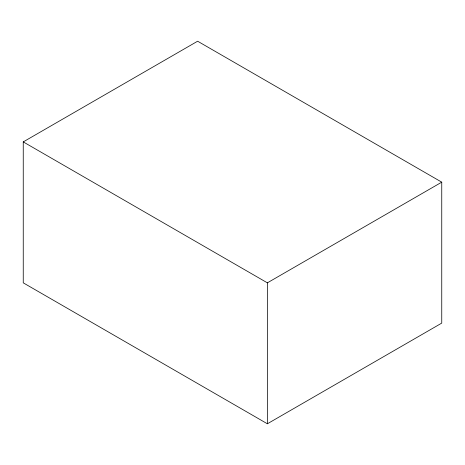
<?xml version="1.0" encoding="UTF-8"?>
<svg xmlns="http://www.w3.org/2000/svg" width="465" height="465" viewBox="0 0 465 465"><rect width="100%" height="100%" fill="white"/><g stroke="black" fill="none" stroke-linecap="round" stroke-linejoin="round"><path stroke-width="0.7" d="M23.25 141.895L197.625 41.216L441.75 182.164L441.75 323.105L267.375 423.784L23.25 282.836L23.25 141.895L267.375 282.836L441.75 182.164M267.375 282.836L267.375 423.784"/></g></svg>
